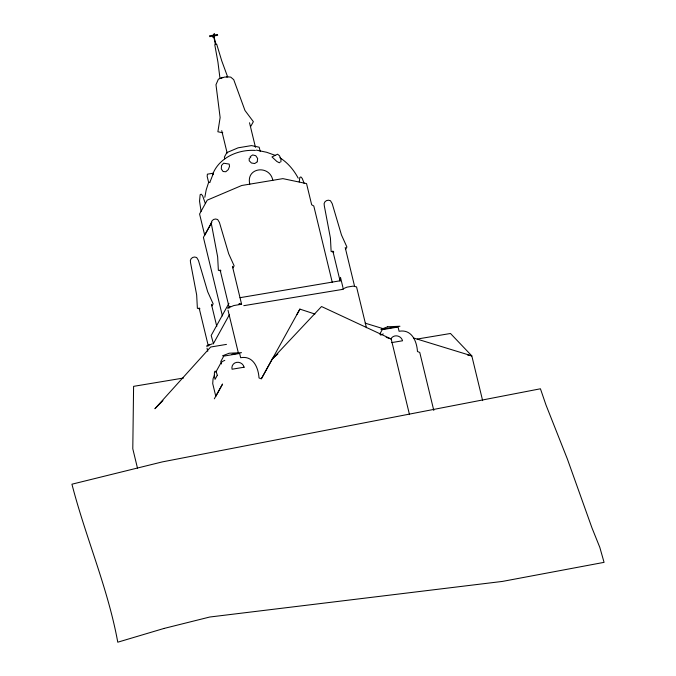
<?xml version="1.0" encoding="UTF-8"?>
<svg xmlns="http://www.w3.org/2000/svg" width="676" height="676" viewBox="0 0 676 676"><rect width="100%" height="100%" fill="white"/><g stroke="black" fill="none" stroke-linecap="round" stroke-linejoin="round"><path stroke-width="1.01" d="M299.223 181.92L299.823 177.458L300.879 176.943L302.24 178.439L304.242 183.559M257.218 161.716L257.657 158.522L255.773 155.717L252.672 154.939L250.171 156.655M204.828 197.282L206.188 189.905L208.453 182.9M208.614 182.359L207.169 176.36L207.388 174.18L213.464 173.166L209.754 182.605L209.653 182.182M214.486 374.884L213.084 378.763L212.712 383.605L215.796 396.322L222.573 384.036L214.326 398.815M212.67 174.729L213.464 173.166M212.551 174.653C218.847 157.576 238.366 149.261 255.401 150.435M250.821 126.268L253.365 121.672L244.965 110.467L233.727 79.675L230.736 77.123L226.401 76.709M211.318 223.088L203.417 237.394L222.404 315.886M211.858 222.277L204.71 235.214L199.581 214.013L207.236 200.155L241.738 185.494L282.864 178.633L306.541 183.585L311.67 204.786L313.791 205.994L332.288 282.45M212.019 305.873L213.151 303.828L207.701 291.787L198.431 260.429L196.682 257.531C193.336 255.765 189.196 258.747 190.547 262.677L196.665 294.922L197.384 308.315L199.995 308.864M233 267.865L234.133 265.82L228.691 253.779L219.421 222.429L217.664 219.523C214.317 217.756 210.177 220.748 211.537 224.669L217.655 256.914L218.365 270.307L220.984 270.856M228.936 303.338L211.182 335.49L213.185 342.698M213.236 343.966L229.468 314.568M215.838 372.096L220.351 363.933L222.184 361.559L224.804 360.35M409.419 414.312L391.201 339.006L321.522 306.524L272.36 358.829L261.308 378.856L259.018 377.96C258.367 367.465 253.145 355.407 240.648 357.705L239.625 353.472L223.773 356.108L220.832 361.449L221.441 363.992M296.941 314.458L299.89 309.118L314.94 314.044M345.774 249.055L346.906 247.01L341.464 234.961L332.195 203.611L330.437 200.713C327.091 198.947 322.951 201.93 324.311 205.859L330.429 238.104L331.139 251.497L333.758 252.047M379.768 334.13L382.227 329.677L398.071 327.032L399.094 331.274C411.591 328.975 416.822 341.025 417.464 351.528L419.754 352.424L433.789 410.425M261.426 378.661L299.89 309.118M162.941 400.598L154.905 408.726L210.625 347.033L226.468 344.388M280.075 162.155L279.365 162.798L276.856 161.48L271.989 156.933L277.582 154.204L279.501 155.784L280.895 158.919L280.946 161.784M272.36 358.829L277.895 353.962M230.186 306.38L227.668 308.163L233.854 305.535L241.231 304.31L238.924 303.896L241.653 304.47L232.426 266.31M257.032 162.063L254.658 163.533L251.43 163L249.216 160.778L249.216 158.37L250.762 157.449M380.639 335.127L383.25 333.919M222.674 77.368L218.382 79.185L215.982 84.72L220.131 117.531L217.883 131.769L222.793 132.792M212.323 343.78L206.687 346.171L209.205 344.388L208.318 345.994L199.09 307.834M342.183 289.193L346.991 287.148L353.058 286.134L356.548 286.869L366.434 327.733M222.489 355.846L229.198 353.218L241.501 352.669L231.995 354.258M220.866 78.289L224.669 77.047L226.714 77.115M240.014 297.685L339.859 280.827L340.501 277.397L342.96 287.57M243.774 305.679L343.374 289.269M391.514 342.622L402.55 340.78A6.287 5.847 28.9 0 0 397.522 335.98A6.287 5.847 28.9 0 0 391.269 338.346M183.5 378.028L133.594 386.351L132.792 448.779L137.473 468.113M417.219 339.039L450.495 333.488L471.806 355.863L482.639 400.64M223.595 171.577L225.826 171.729L228.294 169.575L229.536 166.372L229.181 164.074L223.595 163.212L221.542 165.451L221.297 168.865L222.995 171.451M467.674 355.094L471.806 355.863L413.459 337.966M256.373 150.131L266.674 152.277L275.597 155.497M365.175 323.162L384.289 329.018M386.182 337.366L391.201 339.006M279.864 157.778C287.765 162.688 293.874 170.014 298.2 178.185M272.817 180.315C269.825 164.555 245.65 167.209 249.79 184.151M227.727 77.14L221.728 60.806L216.675 44.151M205.369 203.535L202.563 195.677L201.203 194.181L200.147 194.696L199.538 201.169L201.085 211.301M345.199 247.5L354.427 285.661M332.845 251.007L340.129 281.14M260.218 151.449L259.187 147.207L251.48 145.594L238.096 147.824L226.857 152.599L224.364 157.111L224.778 158.809M249.52 122.762L255.469 147.326M221.728 130.671L227.178 153.19M220.072 269.825L229.299 307.986M228.006 310.166L238.417 353.202M211.444 304.318L216.785 326.407M207.025 348.174L207.76 351.233M214.774 44.777L217.925 62.04L220.004 78.585M214.207 33.8L212.729 36.47L212.94 37.315L214.41 34.645L214.207 33.8M217.292 375.307L215.052 379.371A6.287 1.504 80.5 0 1 214.757 371.47A6.287 1.504 80.5 0 1 217.292 375.307M387.652 326.787L380.934 329.406L399.947 326.238L387.652 326.787M163.955 628.46L117.768 642.2C107.932 588.137 85.607 537.302 71.935 484.202L162.333 461.894L540.437 388.784L545.963 404.924L567.392 459.063L591.965 527.871L599.815 547.383L604.065 562.356L502.429 581.419L209.763 617.019L163.955 628.46M217.427 34.476L209.509 35.794L209.712 36.648L217.638 35.321L217.427 34.476M244.104 367.212L232.054 369.223A6.287 5.847 28.9 0 1 236.659 362.353A6.287 5.847 28.9 0 1 244.104 367.212M216.109 44.472L215.34 44.447L213.675 35.98L216.109 44.472"/></g></svg>
